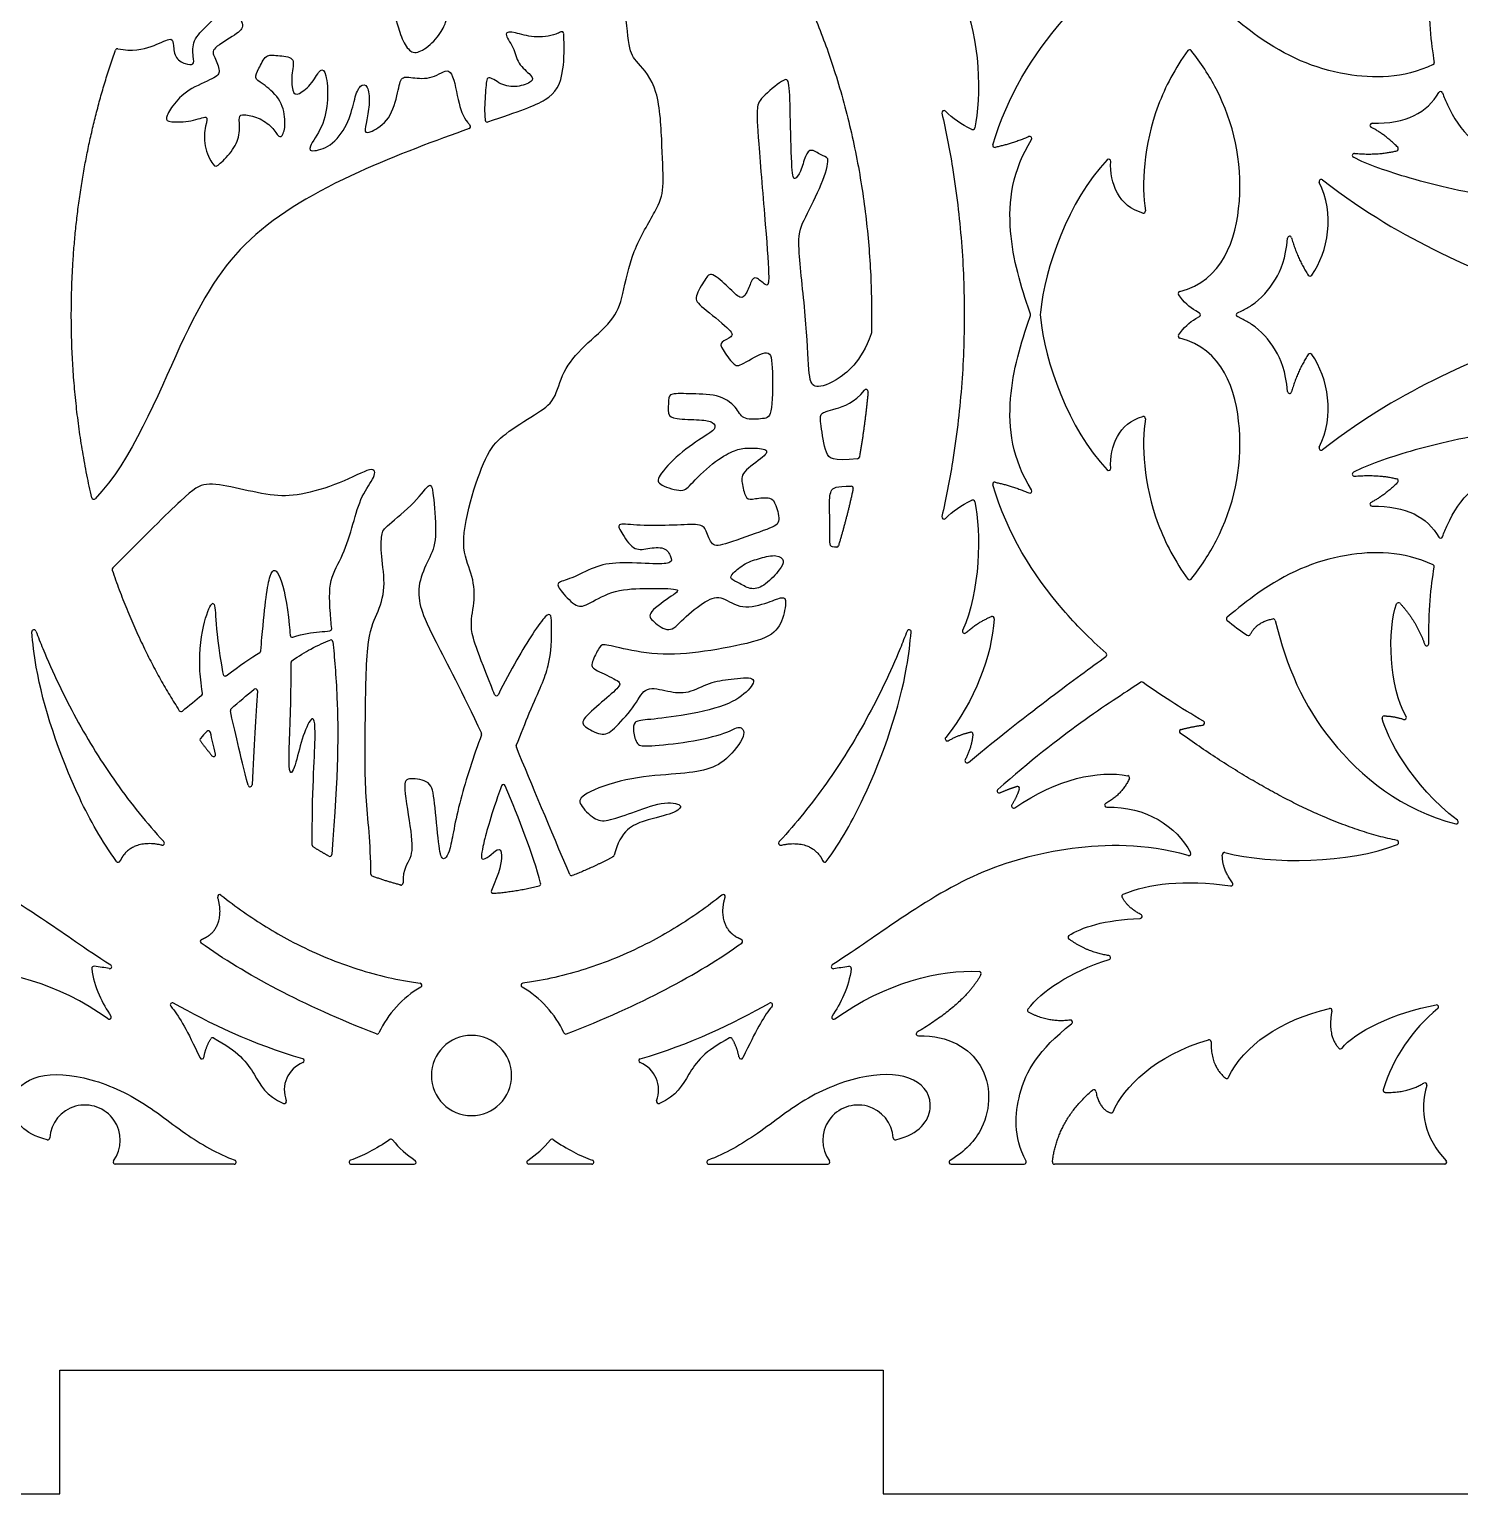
# Model space of a CAD drawing. Header units: millimetres. Extents: x -155 to 473, y -331 to 153.
# Drawn here: x 235.9 to 305.4, y 44.8 to 116 of the extents above; entities that cross this region are included whole.
import ezdxf

# ---------------------------------------------------------------- set-up
doc = ezdxf.new("R2010")
doc.units = ezdxf.units.MM
doc.header["$MEASUREMENT"] = 0
doc.layers.add('Layer 03', color=5, linetype='Continuous')

msp = doc.modelspace()

# ---------------------------------------------------------------- linework, layer by layer
at = {"layer": 'Layer 03'}
for p, q in [((284.581, 102.123), (284.545, 102.223)), ((284.545, 101.956), (284.581, 102.056)), ((285.063, 102.199), (285.053, 102.099)), ((285.053, 102.08), (285.063, 101.98)), ((292.78, 102.176), (292.603, 102.276)), ((292.603, 101.902), (292.78, 102.002)), ((294.63, 102.179), (294.838, 102.279)), ((294.838, 101.899), (294.63, 101.999)), ((245.896, 60.839), (240.121, 60.839)), ((251.587, 60.839), (254.637, 60.839)), ((263.264, 60.839), (260.215, 60.839)), ((268.956, 60.839), (274.731, 60.839)), ((280.728, 60.839), (284.271, 60.839)), ((304.699, 60.839), (285.742, 60.839)), ((237.426, 44.839), (237.426, 50.839)), ((237.426, 50.839), (277.426, 50.839)), ((277.426, 50.839), (277.426, 44.839)), ((197.426, 44.839), (237.426, 44.839)), ((277.426, 44.839), (317.426, 44.839))]:
    msp.add_line(p, q, dxfattribs=at)
for centre, radius, start, end in [((261.807, 115.737), 0.1, 3.07277, 119.03075), ((240.232, 114.912), 0.1, 77.96845, 160.4645), ((292.305, 114.86), 0.1, 38.42383, 143.6679), ((304.092, 114.327), 0.1, 295.0736, 10.56592), ((304.495, 112.834), 0.1, 20.18674, 149.98067), ((280.372, 111.908), 0.1, 44.68443, 192.81312), ((257.275, 111.227), 0.1, 289.62854, 41.39615), ((258.194, 111.551), 0.1, 186.99974, 289.26695), ((281.771, 111.185), 0.1, 246.05316, 347.92968), ((301.165, 111.29), 0.1, 88.80568, 242.70227), ((282.845, 110.32), 0.1, 163.34188, 281.69697), ((284.543, 110.65), 0.1, 327.92926, 112.93444), ((288.373, 109.545), 0.1, 358.07475, 136.64041), ((300.309, 109.827), 0.1, 85.2253, 242.64448), ((302.347, 110.152), 0.1, 284.30524, 44.87177), ((298.694, 108.565), 0.1, 52.77925, 206.63494), ((290.061, 107.129), 0.1, 255.52542, 9.56495), ((297.161, 105.808), 0.1, 15.08511, 175.3339), ((298.156, 104.072), 0.1, 213.44791, 324.42679), ((291.855, 103.129), 0.1, 103.92239, 213.61636), ((284.486, 102.089), 0.1, 340.56705, 19.43295), ((285.153, 102.089), 0.1, 174.6468, 185.3532), ((292.73, 102.089), 0.1, 299.57181, 60.42819), ((294.673, 102.089), 0.1, 115.6873, 244.3127), ((276.751, 101.194), 0.1, 339.67198, 358.73685), ((291.855, 101.05), 0.1, 146.38364, 256.07761), ((298.156, 100.106), 0.1, 35.57321, 146.55209), ((276.59, 98.362), 0.1, 354.71253, 141.5208), ((297.161, 98.371), 0.1, 184.6661, 344.91489), ((290.061, 97.05), 0.1, 350.43505, 104.47458), ((298.694, 95.614), 0.1, 153.36506, 307.22075), ((276.168, 95.2), 0.1, 275.47456, 350.07871), ((288.373, 94.633), 0.1, 223.35959, 1.92525), ((282.845, 93.859), 0.1, 78.30303, 196.65812), ((300.309, 94.351), 0.1, 117.35552, 274.7747), ((302.347, 94.026), 0.1, 315.12823, 75.69476), ((239.082, 93.23), 0.1, 192.9423, 316.06942), ((275.867, 93.666), 0.1, 347.73767, 88.83729), ((284.543, 93.529), 0.1, 247.06556, 32.07074), ((281.771, 92.993), 0.1, 12.07032, 113.94684), ((301.165, 92.889), 0.1, 117.29773, 271.19432), ((280.372, 92.27), 0.1, 167.18688, 315.31557), ((304.495, 91.345), 0.1, 210.01933, 339.81326), ((275.156, 90.906), 0.1, 275.61016, 343.29444), ((240.073, 89.726), 0.1, 135.07002, 198.72593), ((304.092, 89.851), 0.1, 349.43408, 64.9264), ((292.305, 89.319), 0.1, 216.3321, 321.57617), ((302.452, 88.011), 0.1, 42.77937, 159.34367), ((236.173, 86.695), 0.1, 21.12581, 184.89072), ((250.536, 86.841), 0.1, 275.20027, 5.4775), ((278.678, 86.695), 0.1, 355.10928, 158.87419), ((281.368, 86.72), 0.1, 155.13917, 311.65435), ((282.718, 87.339), 0.1, 356.07826, 111.50114), ((294.193, 87.327), 0.1, 129.50417, 230.49032), ((296.361, 87.222), 0.1, 14.44444, 100.54105), ((248.715, 86.531), 0.1, 183.61216, 287.90804), ((250.598, 86.202), 0.1, 5.42021, 112.13145), ((295.163, 86.608), 0.1, 236.36672, 333.23615), ((303.82, 86.111), 0.1, 198.90991, 0.06324), ((247.09, 85.774), 0.1, 301.0457, 355.01429), ((288.184, 85.582), 0.1, 306.39314, 48.83937), ((248.763, 85.209), 0.1, 124.34539, 180.82389), ((245.457, 84.645), 0.1, 190.25899, 307.16937), ((246.936, 83.828), 0.1, 355.87728, 128.92277), ((289.988, 84.158), 0.1, 54.31212, 123.17999), ((244.263, 83.703), 0.1, 309.18258, 9.197), ((258.643, 83.691), 0.1, 202.13832, 334.53213), ((243.319, 82.918), 0.1, 212.87928, 310.19227), ((245.812, 82.884), 0.1, 131.32742, 192.31729), ((301.754, 82.508), 0.1, 90.93878, 193.81683), ((302.735, 82.538), 0.1, 251.68739, 31.22352), ((244.652, 81.789), 0.1, 12.86249, 135.95747), ((281.68, 81.729), 0.1, 355.3566, 102.58273), ((291.913, 81.853), 0.1, 105.10998, 234.48761), ((292.934, 82.264), 0.1, 278.42678, 59.68105), ((244.339, 81.453), 0.1, 138.2799, 216.87047), ((257.82, 81.732), 0.1, 339.47687, 25.2037), ((259.698, 81.131), 0.1, 158.91304, 202.54659), ((280.536, 81.495), 0.1, 141.40459, 298.69506), ((244.899, 80.735), 0.1, 219.03442, 13.50978), ((281.495, 80.432), 0.1, 152.52558, 309.42768), ((289.288, 79.611), 0.1, 335.06146, 79.36875), ((246.671, 79.269), 0.1, 194.10299, 357.34057), ((258.971, 79.175), 0.1, 23.17704, 160.43466), ((283.056, 78.969), 0.1, 131.22778, 294.10687), ((283.939, 79.091), 0.1, 342.03187, 107.20956), ((283.755, 78.233), 0.1, 147.9607, 304.13541), ((288.28, 78.276), 0.1, 118.16218, 271.76045), ((305.253, 77.465), 0.1, 256.03754, 52.94801), ((242.415, 76.427), 0.1, 256.23478, 42.74537), ((249.793, 76.331), 0.1, 180.42078, 238.06596), ((272.436, 76.427), 0.1, 137.25463, 283.76522), ((302.36, 76.464), 0.1, 291.79357, 78.29991), ((240.272, 75.606), 0.1, 216.23729, 337.21913), ((250.543, 75.891), 0.1, 241.07228, 355.39336), ((264.261, 75.864), 0.1, 298.73499, 346.27022), ((274.58, 75.606), 0.1, 202.78087, 323.76271), ((292.264, 75.928), 0.1, 254.30426, 28.23405), ((293.996, 75.875), 0.1, 75.8393, 178.42759), ((252.637, 74.927), 0.1, 179.8942, 249.64933), ((262.288, 74.954), 0.1, 202.91623, 290.65485), ((254.001, 74.496), 0.1, 255.36659, 1.00538), ((258.485, 74.095), 0.1, 155.54868, 274.54925), ((260.69, 74.455), 0.1, 283.95547, 15.02873), ((294.312, 74.451), 0.1, 261.53168, 37.29526), ((245.197, 73.835), 0.1, 51.48513, 197.13988), ((269.655, 73.835), 0.1, 342.86012, 128.51487), ((289.115, 73.858), 0.1, 112.60649, 208.19414), ((289.899, 72.875), 0.1, 271.93848, 62.66231), ((286.501, 71.857), 0.1, 124.004, 234.54016), ((244.354, 71.662), 0.1, 110.44033, 234.36322), ((270.498, 71.662), 0.1, 305.63678, 69.55967), ((239.085, 70.355), 0.1, 83.19385, 186.60573), ((239.851, 70.435), 0.1, 258.40281, 57.16408), ((275.001, 70.435), 0.1, 122.83592, 281.59719), ((275.767, 70.355), 0.1, 353.39427, 96.80615), ((288.367, 70.876), 0.1, 287.52202, 82.18507), ((282.08, 70.098), 0.1, 332.31653, 86.44302), ((257.426, 65.146), 4.947, 119.76329, 155.24497), ((254.92, 69.527), 0.1, 299.76329, 82.04464), ((259.931, 69.527), 0.1, 97.95536, 240.23671), ((257.426, 65.146), 4.947, 24.75503, 60.23671), ((242.898, 68.58), 0.1, 60.57355, 218.88065), ((271.953, 68.58), 0.1, 321.11935, 119.42645), ((284.529, 68.312), 0.1, 141.0528, 241.41109), ((299.121, 68.312), 0.1, 348.79589, 103.4626), ((304.301, 68.476), 0.1, 309.34072, 99.47087), ((239.83, 67.98), 0.1, 234.28187, 34.45025), ((275.022, 67.98), 0.1, 145.54975, 305.71813), ((286.514, 67.742), 0.1, 308.50457, 98.37896), ((244.846, 66.881), 0.1, 62.82208, 150.03873), ((252.842, 67.26), 0.1, 248.64882, 335.24497), ((257.426, 65.146), 1.947, 90, 270), ((257.426, 65.146), 1.947, 270, 90), ((262.009, 67.26), 0.1, 204.75503, 291.35118), ((270.006, 66.881), 0.1, 29.96127, 117.17792), ((279.128, 67.168), 0.1, 120.81747, 271.44333), ((293.246, 66.783), 0.1, 359.5412, 105.85057), ((299.628, 66.541), 0.1, 222.3728, 323.69014), ((244.333, 66.051), 0.1, 205.27209, 350.30952), ((249.76, 64.445), 1.426, 111.49052, 201.44825), ((249.201, 65.865), 0.1, 291.49052, 74.15689), ((265.651, 65.865), 0.1, 105.84311, 248.50948), ((265.092, 64.445), 1.426, 338.55175, 68.50948), ((270.519, 66.051), 0.1, 189.69048, 334.72791), ((294.11, 65.105), 0.1, 231.79896, 334.83809), ((303.736, 64.699), 0.1, 341.82949, 122.27058), ((287.654, 64.361), 0.1, 10.40633, 130.71548), ((301.81, 64.431), 0.1, 163.68166, 268.07172), ((238.651, 62.002), 1.713, 324.14314, 176.11307), ((248.339, 63.887), 0.1, 247.09433, 21.44825), ((266.513, 63.887), 0.1, 158.55175, 292.90567), ((276.201, 62.002), 1.713, 3.88693, 215.85686), ((288.497, 63.429), 0.1, 250.80214, 336.70186), ((236.842, 62.124), 0.1, 256.98982, 356.11307), ((253.515, 61.956), 0.1, 39.20772, 124.92157), ((257.426, 65.146), 4.947, 219.20772, 236.45798), ((257.426, 65.146), 4.947, 303.54202, 320.79228), ((261.337, 61.956), 0.1, 55.07843, 140.79228), ((278.01, 62.124), 0.1, 183.88693, 283.01018), ((240.121, 60.939), 0.1, 144.14314, 270), ((245.896, 60.939), 0.1, 270, 69.25169), ((251.587, 60.939), 0.1, 109.85433, 270), ((254.637, 60.939), 0.1, 270, 56.45798), ((260.215, 60.939), 0.1, 123.54202, 270), ((263.264, 60.939), 0.1, 270, 70.14567), ((268.956, 60.939), 0.1, 110.74831, 270), ((274.731, 60.939), 0.1, 270, 35.85686), ((280.728, 60.939), 0.1, 121.07068, 270), ((284.271, 60.939), 0.1, 270, 26.97551), ((285.742, 60.939), 0.1, 173.29212, 270), ((304.699, 60.939), 0.1, 270, 43.6371)]:
    msp.add_arc(centre, radius, start, end, dxfattribs=at)
for points, knots in [([(258.551, 83.653), (258.496, 83.787), (257.589, 86.025), (257.288, 87.011), (257.643, 88.24), (257.476, 89.554), (256.848, 90.766), (257.426, 93.391), (258.216, 95.498), (258.956, 96.275), (260.601, 97.303), (261.516, 97.888), (261.809, 99.353), (262.835, 100.562), (264.373, 101.807), (264.776, 102.942), (265.179, 105.178), (266.497, 107.302), (266.79, 108.108), (266.68, 110.122), (266.562, 113.193), (265.398, 114.422), (265.042, 114.907), (264.913, 117.267), (264.088, 119.633), (263.693, 120.687), (264.009, 121.161), (264.879, 121.872), (265.089, 122.85), (265.457, 122.721), (267.998, 122.59), (270.716, 122.552)], [2139.790199, 2139.790199, 2139.790199, 2139.790199, 2139.915337, 2141.977228, 2144.039119, 2146.10101, 2148.162901, 2150.224792, 2152.286683, 2154.348574, 2156.410466, 2158.472357, 2160.534248, 2162.596139, 2164.65803, 2166.719921, 2168.781812, 2170.843703, 2172.905594, 2174.967485, 2177.029376, 2179.091267, 2181.153159, 2183.21505, 2185.276941, 2187.338832, 2189.400723, 2191.462614, 2193.524505, 2195.586396, 2197.635784, 2197.635784, 2197.635784, 2197.635784]), ([(282.749, 110.349), (283.47, 112.76), (285.13, 115.418), (287.445, 117.818), (288.249, 118.521)], [978.990779, 978.990779, 978.990779, 978.990779, 987.004972, 990.235763, 990.235763, 990.235763, 990.235763]), ([(240.253, 115.01), (240.946, 114.862), (242.006, 115.111), (242.849, 115.579), (242.959, 115.342), (242.975, 114.567), (243.529, 114.243), (243.988, 114.211), (243.908, 114.559), (243.845, 115.429), (244.589, 116.125), (245.632, 117.184), (245.949, 116.931), (246.439, 116.093), (246.075, 115.745), (244.747, 114.99), (244.936, 114.658), (245.269, 113.867), (245.016, 113.598), (243.597, 113.033), (242.862, 112.213), (242.521, 111.581), (242.709, 111.444), (243.853, 111.444), (244.69, 111.837), (244.502, 111.325), (244.383, 110.317), (244.912, 109.206), (245.134, 109.343), (245.886, 110.095), (246.228, 110.932), (246.091, 111.769), (246.313, 111.837), (247.082, 111.7), (247.782, 111.205), (248.073, 110.658), (248.295, 110.795), (248.431, 111.53), (248.158, 112.64), (247.219, 113.372), (246.843, 113.577), (247.082, 114.004), (247.441, 114.773), (247.936, 114.67), (248.91, 114.619), (248.671, 113.884), (248.703, 112.84), (248.994, 112.72), (249.728, 113.335), (250.104, 114.121), (250.377, 113.886), (250.497, 112.536), (250.224, 111.186), (249.421, 110.127), (249.694, 109.991), (250.719, 110.281), (251.522, 111.494), (251.744, 112.639), (252.017, 113.305), (252.41, 113.271), (252.496, 112.399), (252.342, 111.511), (252.188, 110.913), (252.478, 110.913), (253.493, 111.513), (253.882, 112.982), (253.988, 113.726), (254.59, 113.566), (255.688, 113.549), (256.467, 114.31), (256.772, 112.395), (257.021, 111.687), (257.313, 111.335), (257.35, 111.293)], [618.03803, 618.03803, 618.03803, 618.03803, 618.909162, 619.815667, 620.722173, 621.628679, 622.535184, 623.44169, 624.348196, 625.254701, 626.161207, 627.067712, 627.974218, 628.880724, 629.787229, 630.693735, 631.600241, 632.506746, 633.413252, 634.319758, 635.226263, 636.132769, 637.039275, 637.94578, 638.852286, 639.758791, 640.665297, 641.571803, 642.478308, 643.384814, 644.29132, 645.197825, 646.104331, 647.010837, 647.917342, 648.823848, 649.730354, 650.636859, 651.543365, 652.44987, 653.356376, 654.262882, 655.169387, 656.075893, 656.982399, 657.888904, 658.79541, 659.701916, 660.608421, 661.514927, 662.421432, 663.327938, 664.234444, 665.140949, 666.047455, 666.953961, 667.860466, 668.766972, 669.673478, 670.579983, 671.486489, 672.392995, 673.2995, 674.206006, 675.112511, 676.019017, 676.925523, 677.832028, 678.738534, 679.64504, 680.551545, 681.458051, 681.584685, 681.584685, 681.584685, 681.584685]), ([(304.135, 114.237), (302.667, 113.55), (299.457, 113.555), (296.492, 114.861), (294.645, 116.35), (294.129, 116.775)], [427.406255, 427.406255, 427.406255, 427.406255, 432.99831, 439.863401, 442.338795, 442.338795, 442.338795, 442.338795]), ([(261.759, 115.824), (261.689, 115.786), (261.326, 115.615), (260.432, 115.514), (259.498, 115.831), (258.914, 115.848), (259.515, 115.064), (259.631, 114.28), (260.392, 113.689), (260.465, 113.427), (259.633, 113.105), (258.83, 113.237), (258.158, 113.824), (258.129, 113.095), (258.04, 112.094), (258.083, 111.635), (258.094, 111.539)], [59.557644, 59.557644, 59.557644, 59.557644, 59.797671, 60.704176, 61.610682, 62.517187, 63.423693, 64.330199, 65.236704, 66.14321, 67.049716, 67.956221, 68.862727, 69.769233, 70.675738, 70.936104, 70.936104, 70.936104, 70.936104]), ([(258.227, 111.457), (259.744, 111.987), (261.286, 112.486), (261.905, 113.462), (261.941, 115.106), (261.907, 115.742)], [71.114594, 71.114594, 71.114594, 71.114594, 74.079553, 77.128851, 78.905352, 78.905352, 78.905352, 78.905352]), ([(292.224, 114.919), (291.598, 114.068), (290.113, 111.246), (289.955, 108.356), (290.159, 107.145)], [662.048059, 662.048059, 662.048059, 662.048059, 664.955207, 671.137401, 671.137401, 671.137401, 671.137401]), ([(291.831, 103.226), (293.892, 103.737), (295.278, 107.739), (294.286, 112.14), (292.855, 114.327), (292.383, 114.922)], [644.504917, 644.504917, 644.504917, 644.504917, 651.668375, 658.987054, 661.864374, 661.864374, 661.864374, 661.864374]), ([(314.833, 114.394), (316.191, 114.367), (317.8, 113.407), (318.422, 111.397), (317.395, 108.779), (313.238, 107.184), (307.217, 107.678), (303.162, 108.611), (300.947, 109.385), (300.263, 109.739)], [1378.930569, 1378.930569, 1378.930569, 1378.930569, 1382.645896, 1386.5354, 1390.424903, 1394.314406, 1398.203909, 1402.093412, 1405.270869, 1405.270869, 1405.270869, 1405.270869]), ([(276.845, 101.159), (276.337, 99.788), (274.959, 98.692), (273.987, 98.504), (273.799, 99.07), (273.704, 101.864), (273.213, 105.755), (273.46, 106.532), (274.414, 108.264), (274.873, 109.783), (274.52, 109.732), (273.912, 110.216), (273.638, 109.86), (273.425, 108.993), (273.106, 108.604), (272.984, 108.862), (272.914, 111.645), (272.872, 113.528), (272.668, 113.603), (271.406, 112.582), (271.276, 112.118), (271.313, 111.004), (271.738, 106.088), (271.921, 103.507), (271.749, 103.473), (271.201, 103.995), (271.03, 103.772), (270.756, 103.053), (270.516, 102.813), (269.95, 103.395), (269.042, 104.218), (268.82, 103.875), (268.203, 102.898), (268.494, 102.556), (270.091, 101.312), (270.15, 101.019), (269.465, 100.764), (269.563, 100.49), (270.189, 99.589), (270.464, 99.589), (271.874, 100.499), (272.069, 99.872), (272.056, 97.143), (271.693, 97.043), (270.567, 96.962), (270.406, 97.485), (269.581, 98.227), (268.092, 98.247), (267.026, 98.288), (267.006, 98.026), (266.946, 97.201), (267.227, 97.02), (268.636, 97), (269.179, 96.899), (269.34, 96.558), (268.857, 96.276), (267.478, 95.345), (266.387, 94.163), (266.501, 93.822), (267.773, 93.436), (268.001, 93.822), (269.364, 95.095), (270.25, 95.549), (270.796, 95.64), (271.864, 95.595), (271.75, 95.254), (270.477, 94.413), (270.568, 93.89), (270.75, 93.072), (271.136, 93.163), (272.023, 93.254), (272.182, 92.936), (272.5, 91.932), (271.864, 91.705), (269.638, 90.9), (269.088, 90.809), (268.813, 91.679), (268.584, 91.954), (267.324, 91.862), (265.492, 91.839), (264.461, 92), (264.645, 91.61), (265.286, 90.603), (265.95, 90.74), (266.866, 90.854), (267.118, 90.305), (267.21, 90.036), (266.431, 89.967), (264.484, 90.104), (263.385, 89.875), (262.24, 89.234), (261.484, 89.113), (261.759, 88.678), (262.56, 87.808), (263.064, 88.014), (264.37, 88.77), (266.019, 88.815), (267.668, 88.792), (267.301, 88.54), (265.904, 87.588), (266.202, 87.222), (267.05, 86.581), (267.622, 87.268), (268.859, 88.298), (269.615, 88.459), (270.508, 87.726), (271.951, 88.138), (272.569, 88.435), (272.752, 88.239), (272.501, 87.002), (271.813, 86.315), (269.317, 85.811), (266.986, 85.496), (264.811, 85.835), (263.772, 86.149), (263.627, 85.931), (263.168, 85.061), (263.385, 84.868), (264.618, 84.312), (264.714, 84.095), (263.772, 83.297), (262.685, 82.355), (262.926, 82.065), (263.845, 81.582), (264.376, 81.969), (265.463, 83.201), (265.85, 84.1), (266.986, 83.786), (267.952, 83.665), (268.991, 84.269), (269.982, 84.39), (271.335, 84.559), (270.972, 83.883), (269.933, 83.085), (267.493, 82.578), (265.778, 82.409), (265.294, 82.36), (265.27, 81.901), (265.439, 81.152), (265.923, 81.128), (267.976, 81.321), (269.933, 81.774), (270.421, 82.193), (270.869, 81.769), (269.799, 80.392), (268.787, 79.93), (267.256, 79.775), (264.896, 79.619), (262.717, 78.789), (262.588, 78.348), (263.418, 77.544), (263.962, 77.466), (265.155, 77.881), (266.722, 78.48), (267.818, 78.313), (267.297, 77.852), (265.897, 77.591), (264.661, 77.077), (264.358, 75.841)], [2198.607789, 2198.607789, 2198.607789, 2198.607789, 2199.719238, 2200.834945, 2201.950653, 2203.06636, 2204.182067, 2205.297775, 2206.413482, 2207.529189, 2208.644897, 2209.760604, 2210.876311, 2211.992019, 2213.107726, 2214.223433, 2215.339141, 2216.454848, 2217.570556, 2218.686263, 2219.80197, 2220.917678, 2222.033385, 2223.149092, 2224.2648, 2225.380507, 2226.496214, 2227.611922, 2228.727629, 2229.843336, 2230.959044, 2232.074751, 2233.190458, 2234.306166, 2235.421873, 2236.53758, 2237.653288, 2238.768995, 2239.884702, 2241.00041, 2242.116117, 2243.231824, 2244.347532, 2245.463239, 2246.578946, 2247.694654, 2248.810361, 2249.926068, 2251.041776, 2252.157483, 2253.27319, 2254.388898, 2255.504605, 2256.620313, 2257.73602, 2258.851727, 2259.967435, 2261.083142, 2262.198849, 2263.314557, 2264.430264, 2265.545971, 2266.661679, 2267.777386, 2268.893093, 2270.008801, 2271.124508, 2272.240215, 2273.355923, 2274.47163, 2275.587337, 2276.703045, 2277.818752, 2278.934459, 2280.050167, 2281.165874, 2282.281581, 2283.397289, 2284.512996, 2285.628703, 2286.744411, 2287.860118, 2288.975825, 2290.091533, 2291.20724, 2292.322947, 2293.438655, 2294.554362, 2295.67007, 2296.785777, 2297.901484, 2299.017192, 2300.132899, 2301.248606, 2302.364314, 2303.480021, 2304.595728, 2305.711436, 2306.827143, 2307.94285, 2309.058558, 2310.174265, 2311.289972, 2312.40568, 2313.521387, 2314.637094, 2315.752802, 2316.868509, 2317.984216, 2319.099924, 2320.215631, 2321.331338, 2322.447046, 2323.562753, 2324.67846, 2325.794168, 2326.909875, 2328.025582, 2329.14129, 2330.256997, 2331.372704, 2332.488412, 2333.604119, 2334.719826, 2335.835534, 2336.951241, 2338.066949, 2339.182656, 2340.298363, 2341.414071, 2342.529778, 2343.645485, 2344.761193, 2345.8769, 2346.992607, 2348.108315, 2349.224022, 2350.339729, 2351.455437, 2352.571144, 2353.686851, 2354.802559, 2355.918266, 2357.033973, 2358.149681, 2359.265388, 2360.381095, 2361.496803, 2362.61251, 2363.728217, 2364.843925, 2365.959632, 2367.075339, 2368.191047, 2369.306754, 2370.422461, 2371.538169, 2372.641332, 2372.641332, 2372.641332, 2372.641332]), ([(304.589, 112.868), (304.663, 112.667), (305.296, 111.144), (306.235, 110.041), (308.393, 109.45)], [1414.147653, 1414.147653, 1414.147653, 1414.147653, 1414.951526, 1420.566089, 1420.566089, 1420.566089, 1420.566089]), ([(280.274, 111.886), (280.474, 111.009), (280.877, 108.93), (281.268, 105.658), (281.361, 103.265), (281.361, 102.089)], [1016.628598, 1016.628598, 1016.628598, 1016.628598, 1019.325897, 1022.979429, 1026.506084, 1026.506084, 1026.506084, 1026.506084]), ([(257.308, 111.133), (255.76, 110.58), (251.376, 108.944), (246.267, 105.996), (243.461, 101.466), (240.92, 94.994), (239.154, 93.16)], [681.779756, 681.779756, 681.779756, 681.779756, 684.364096, 687.413393, 690.462691, 693.440348, 693.440348, 693.440348, 693.440348]), ([(284.545, 102.223), (284.112, 103.451), (283.305, 106.21), (283.695, 109.107), (284.628, 110.596)], [967.897073, 967.897073, 967.897073, 967.897073, 972.206948, 976.790951, 976.790951, 976.790951, 976.790951]), ([(298.755, 108.644), (300.946, 106.98), (304.391, 104.988), (309.298, 102.983), (311.825, 102.394), (312.374, 102.287)], [351.131249, 351.131249, 351.131249, 351.131249, 355.625266, 360.393235, 361.758493, 361.758493, 361.758493, 361.758493]), ([(294.838, 102.279), (295.006, 102.36), (295.683, 102.759), (296.441, 103.588), (296.978, 104.795), (297.061, 105.816)], [338.41034, 338.41034, 338.41034, 338.41034, 339.111322, 341.405094, 343.256981, 343.256981, 343.256981, 343.256981]), ([(281.361, 102.089), (281.361, 100.914), (281.268, 98.52), (280.877, 95.248), (280.474, 93.169), (280.274, 92.292)], [1026.506084, 1026.506084, 1026.506084, 1026.506084, 1030.03274, 1033.686272, 1036.383571, 1036.383571, 1036.383571, 1036.383571]), ([(284.628, 93.582), (283.695, 95.071), (283.305, 97.969), (284.112, 100.728), (284.545, 101.956)], [958.701406, 958.701406, 958.701406, 958.701406, 963.285408, 967.595284, 967.595284, 967.595284, 967.595284]), ([(297.061, 98.363), (296.978, 99.383), (296.441, 100.59), (295.683, 101.419), (295.006, 101.818), (294.838, 101.899)], [381.386159, 381.386159, 381.386159, 381.386159, 383.238046, 385.531818, 386.2328, 386.2328, 386.2328, 386.2328]), ([(312.374, 101.891), (311.825, 101.784), (309.298, 101.195), (304.391, 99.191), (300.946, 97.199), (298.755, 95.534)], [362.884647, 362.884647, 362.884647, 362.884647, 364.249905, 369.017874, 373.511891, 373.511891, 373.511891, 373.511891]), ([(292.383, 89.256), (292.855, 89.852), (294.286, 92.038), (295.278, 96.439), (293.892, 100.442), (291.831, 100.953)], [624.002638, 624.002638, 624.002638, 624.002638, 626.879957, 634.198636, 641.362095, 641.362095, 641.362095, 641.362095]), ([(276.178, 95.1), (274.948, 94.983), (274.616, 95.197), (274.384, 96.895), (274.333, 97.336), (274.878, 97.435), (276.034, 97.824), (276.511, 98.424)], [43.00185, 43.00185, 43.00185, 43.00185, 44.337308, 45.699737, 47.062166, 48.424596, 49.608723, 49.608723, 49.608723, 49.608723]), ([(290.159, 97.033), (289.955, 95.822), (290.113, 92.933), (291.598, 90.111), (292.224, 89.259)], [614.729611, 614.729611, 614.729611, 614.729611, 620.911805, 623.818952, 623.818952, 623.818952, 623.818952]), ([(314.833, 89.785), (316.191, 89.812), (317.8, 90.772), (318.422, 92.781), (317.395, 95.4), (313.238, 96.995), (307.217, 96.501), (303.162, 95.567), (300.947, 94.794), (300.263, 94.44)], [1378.930569, 1378.930569, 1378.930569, 1378.930569, 1382.645896, 1386.5354, 1390.424903, 1394.314406, 1398.203909, 1402.093412, 1405.270869, 1405.270869, 1405.270869, 1405.270869]), ([(250.636, 86.85), (250.622, 86.992), (250.521, 88.07), (250.486, 89.288), (251.208, 90.365), (251.687, 91.96), (252.066, 93.339), (252.796, 94.259), (252.742, 94.8), (251.065, 93.88), (249.038, 93.293), (247.74, 93.265), (245.874, 93.725), (244.441, 93.969), (243.713, 93.51), (241.568, 91.366), (240.002, 89.796)], [506.542435, 506.542435, 506.542435, 506.542435, 506.873438, 509.181977, 511.490515, 513.799054, 516.107593, 518.416132, 520.724671, 523.03321, 525.341749, 527.650288, 529.958827, 532.267366, 534.575905, 536.863179, 536.863179, 536.863179, 536.863179]), ([(304.589, 91.31), (304.663, 91.512), (305.296, 93.035), (306.235, 94.137), (308.393, 94.729)], [1414.147653, 1414.147653, 1414.147653, 1414.147653, 1414.951526, 1420.566089, 1420.566089, 1420.566089, 1420.566089]), ([(252.537, 74.927), (252.54, 76.445), (252.226, 78.747), (252.271, 82.007), (252.307, 86.462), (252.839, 87.508), (253.299, 88.803), (253.008, 90.448), (253.057, 91.516), (253.202, 91.758), (254.77, 92.994), (255.47, 94.109), (255.574, 93.368), (255.781, 91.113), (255.367, 90.257), (254.796, 89.039), (254.9, 87.924), (255.334, 86.872), (256.991, 83.728), (257.911, 81.774)], [407.199433, 407.199433, 407.199433, 407.199433, 409.484414, 411.804138, 414.123862, 416.443587, 418.763311, 421.083035, 423.402759, 425.722484, 428.042208, 430.361932, 432.681656, 435.001381, 437.321105, 439.640829, 441.960553, 444.280277, 446.434175, 446.434175, 446.434175, 446.434175]), ([(275.165, 90.806), (274.818, 90.772), (274.842, 91.075), (274.816, 92.856), (274.816, 93.596), (275.137, 93.78), (275.869, 93.766)], [28.982754, 28.982754, 28.982754, 28.982754, 30.04237, 31.166145, 32.289919, 33.357248, 33.357248, 33.357248, 33.357248]), ([(288.249, 85.658), (287.445, 86.36), (285.13, 88.76), (283.47, 91.419), (282.749, 93.83)], [945.256594, 945.256594, 945.256594, 945.256594, 948.487385, 956.501579, 956.501579, 956.501579, 956.501579]), ([(304.135, 89.942), (302.667, 90.629), (299.457, 90.624), (296.492, 89.318), (294.645, 87.829), (294.129, 87.404)], [416.673534, 416.673534, 416.673534, 416.673534, 422.265589, 429.13068, 431.606073, 431.606073, 431.606073, 431.606073]), ([(247.19, 85.765), (247.21, 85.993), (247.384, 87.925), (247.617, 89.896), (248.122, 89.66), (248.509, 87.943), (248.604, 86.699), (248.615, 86.525)], [493.644189, 493.644189, 493.644189, 493.644189, 494.012644, 496.948302, 499.883961, 502.819619, 503.28034, 503.28034, 503.28034, 503.28034]), ([(244.362, 83.719), (244.286, 84.19), (244.146, 85.553), (244.445, 87.388), (244.907, 88.343), (244.994, 87.678), (245.076, 86.249), (245.329, 84.789), (245.359, 84.627)], [537.852849, 537.852849, 537.852849, 537.852849, 539.006959, 542.041433, 545.075908, 548.110382, 551.144857, 551.499629, 551.499629, 551.499629, 551.499629]), ([(259.604, 81.167), (259.826, 81.741), (260.588, 83.652), (261.294, 84.977), (261.331, 87.108), (261.294, 88.031), (259.791, 85.666), (259.022, 84.254), (258.734, 83.648)], [2130.550778, 2130.550778, 2130.550778, 2130.550778, 2131.275309, 2133.07147, 2134.86763, 2136.663791, 2138.459951, 2139.559128, 2139.559128, 2139.559128, 2139.559128]), ([(296.458, 87.247), (297.044, 84.97), (298.486, 81.433), (302.635, 78.013), (305.229, 77.368)], [434.622462, 434.622462, 434.622462, 434.622462, 441.955345, 448.957782, 448.957782, 448.957782, 448.957782]), ([(240.191, 75.547), (239.47, 76.531), (237.757, 79.586), (236.366, 83.886), (236.119, 86.156), (236.074, 86.686)], [193.051481, 193.051481, 193.051481, 193.051481, 196.62105, 203.803873, 206.182471, 206.182471, 206.182471, 206.182471]), ([(236.267, 86.731), (236.376, 86.447), (236.724, 85.579), (237.359, 84.152), (238.214, 82.478), (239.457, 80.343), (240.867, 78.345), (242.064, 76.955), (242.479, 76.505), (242.489, 76.495)], [179.402917, 179.402917, 179.402917, 179.402917, 180.316187, 182.20744, 184.08772, 185.952053, 189.616142, 191.409158, 191.45241, 191.45241, 191.45241, 191.45241]), ([(248.706, 85.292), (249.044, 85.522), (249.74, 85.953), (250.301, 86.189), (250.56, 86.294)], [222.898826, 222.898826, 222.898826, 222.898826, 224.102486, 225.706124, 225.706124, 225.706124, 225.706124]), ([(248.745, 86.436), (249.276, 86.608), (249.859, 86.67), (250.389, 86.727), (250.545, 86.741)], [503.462371, 503.462371, 503.462371, 503.462371, 505.4378, 506.384871, 506.384871, 506.384871, 506.384871]), ([(250.697, 86.211), (250.768, 85.469), (250.962, 83.226), (250.964, 79.874), (250.642, 75.883)], [225.89237, 225.89237, 225.89237, 225.89237, 227.406339, 229.685823, 229.685823, 229.685823, 229.685823]), ([(278.585, 86.731), (278.475, 86.447), (278.128, 85.579), (277.493, 84.152), (276.638, 82.478), (275.395, 80.343), (273.985, 78.345), (272.788, 76.955), (272.373, 76.505), (272.363, 76.495)], [206.468295, 206.468295, 206.468295, 206.468295, 207.381565, 209.272819, 211.153098, 213.017431, 216.68152, 218.474536, 218.517788, 218.517788, 218.517788, 218.517788]), ([(274.661, 75.547), (275.382, 76.531), (277.095, 79.586), (278.486, 83.886), (278.733, 86.156), (278.778, 86.686)], [220.116859, 220.116859, 220.116859, 220.116859, 223.686428, 230.869251, 233.24785, 233.24785, 233.24785, 233.24785]), ([(249.693, 76.33), (249.675, 78.844), (249.939, 82.291), (249.673, 82.691), (249.172, 81.523), (248.872, 80.121), (248.471, 79.386), (248.654, 82.721), (248.671, 84.627), (248.663, 85.208)], [203.828615, 203.828615, 203.828615, 203.828615, 206.743089, 209.678748, 212.614406, 215.550064, 218.485723, 221.421381, 222.800252, 222.800252, 222.800252, 222.800252]), ([(257.914, 81.697), (257.526, 80.66), (256.687, 78.072), (256.408, 75.872), (255.978, 75.509), (255.846, 76.203), (255.615, 78.616), (255.483, 79.475), (254.359, 79.607), (254.061, 79.442), (254.557, 76.765), (254.557, 75.63), (254.089, 75.203), (254.101, 74.498)], [446.513984, 446.513984, 446.513984, 446.513984, 447.97201, 449.76817, 451.564331, 453.360492, 455.156652, 456.952813, 458.748974, 460.545134, 462.341295, 464.137456, 465.832309, 465.832309, 465.832309, 465.832309]), ([(258.877, 79.209), (258.813, 79.027), (258.299, 77.559), (257.889, 75.969), (257.889, 75.572), (258.274, 75.751), (258.709, 76.212), (258.974, 76.049), (258.808, 75.048), (258.393, 74.136)], [88.5006, 88.5006, 88.5006, 88.5006, 88.745157, 90.541317, 92.337478, 94.133639, 95.929799, 97.72596, 99.428934, 99.428934, 99.428934, 99.428934]), ([(222.615, 75.832), (224.769, 76.437), (228.513, 76.324), (232.888, 75.144), (236.618, 72.79), (238.583, 71.373), (239.905, 70.519)], [1148.044996, 1148.044996, 1148.044996, 1148.044996, 1153.99452, 1160.143637, 1166.292754, 1171.098211, 1171.098211, 1171.098211, 1171.098211]), ([(292.237, 75.832), (290.083, 76.437), (286.338, 76.324), (281.964, 75.144), (278.234, 72.79), (276.269, 71.373), (274.947, 70.519)], [1148.044996, 1148.044996, 1148.044996, 1148.044996, 1153.99452, 1160.143638, 1166.292755, 1171.098211, 1171.098211, 1171.098211, 1171.098211]), ([(245.259, 73.913), (245.615, 73.631), (246.686, 72.828), (248.286, 71.839), (250.043, 70.991), (251.991, 70.237), (253.638, 69.822), (254.791, 69.646), (254.934, 69.627)], [158.833727, 158.833727, 158.833727, 158.833727, 160.196629, 162.849074, 164.463902, 166.045653, 169.11017, 169.54326, 169.54326, 169.54326, 169.54326]), ([(269.592, 73.913), (269.237, 73.631), (268.165, 72.828), (266.566, 71.839), (264.808, 70.991), (262.861, 70.237), (261.213, 69.822), (260.061, 69.646), (259.918, 69.627)], [180.471172, 180.471172, 180.471172, 180.471172, 181.834074, 184.486519, 186.101347, 187.683098, 190.747615, 191.180705, 191.180705, 191.180705, 191.180705]), ([(242.821, 68.518), (242.846, 68.487), (243.252, 67.972), (243.603, 67.363), (244.243, 66.008)], [126.376424, 126.376424, 126.376424, 126.376424, 126.534674, 128.968533, 128.968533, 128.968533, 128.968533]), ([(272.031, 68.518), (272.006, 68.487), (271.6, 67.972), (271.249, 67.363), (270.609, 66.008)], [142.52084, 142.52084, 142.52084, 142.52084, 142.67909, 145.112949, 145.112949, 145.112949, 145.112949]), ([(284.361, 60.985), (283.741, 62.202), (283.889, 64.566), (284.946, 66.367), (286.576, 67.664)], [1202.647835, 1202.647835, 1202.647835, 1202.647835, 1206.466518, 1211.011933, 1211.011933, 1211.011933, 1211.011933]), ([(244.892, 66.97), (246.092, 66.354), (246.94, 65.222), (247.428, 64.163), (248.3, 63.795)], [114.212321, 114.212321, 114.212321, 114.212321, 116.784577, 119.20555, 119.20555, 119.20555, 119.20555]), ([(269.96, 66.97), (268.76, 66.354), (267.912, 65.222), (267.423, 64.163), (266.552, 63.795)], [130.356737, 130.356737, 130.356737, 130.356737, 132.928992, 135.349966, 135.349966, 135.349966, 135.349966]), ([(279.131, 67.068), (280.639, 67.106), (282.69, 65.783), (282.659, 62.791), (281.391, 61.455), (280.677, 61.025)], [1187.376185, 1187.376185, 1187.376185, 1187.376185, 1191.387329, 1195.758906, 1198.640781, 1198.640781, 1198.640781, 1198.640781]), ([(236.819, 62.027), (235.648, 62.298), (234.775, 63.638), (235.711, 65.152), (238.139, 65.324), (241.195, 64.178), (243.393, 62.332), (245.099, 61.348), (245.931, 61.033)], [257.174636, 257.174636, 257.174636, 257.174636, 260.689746, 264.320778, 267.95181, 271.582842, 275.213874, 278.518102, 278.518102, 278.518102, 278.518102]), ([(278.032, 62.027), (279.204, 62.298), (280.077, 63.638), (279.141, 65.152), (276.713, 65.324), (273.656, 64.178), (271.459, 62.332), (269.752, 61.348), (268.92, 61.033)], [257.174636, 257.174636, 257.174636, 257.174636, 260.689746, 264.320778, 267.95181, 271.582842, 275.213874, 278.518102, 278.518102, 278.518102, 278.518102])]:
    msp.add_open_spline(points, degree=3, knots=knots, dxfattribs=at)
for points, weights in [([(270.795, 122.511), (276.861, 114.188), (276.861, 102.089)], [0.853706763891, 0.848814086912, 1]), ([(237.99, 102.089), (237.99, 108.893), (240.138, 114.945)], [1, 0.908956456522, 0.874513245702]), ([(238.984, 93.207), (237.99, 97.532), (237.99, 102.089)], [0.90124339729, 0.937123949724, 0.999999970018]), ([(276.861, 102.089), (276.861, 101.64), (276.851, 101.192)], [1, 0.993433978001, 0.987162347556]), ([(276.689, 98.353), (276.541, 96.75), (276.267, 95.183)], [0.951170536839, 0.933036098708, 0.918270513889]), ([(275.965, 93.644), (275.659, 92.234), (275.251, 90.877)], [0.904792416553, 0.893288037262, 0.884366664584]), ([(239.978, 89.694), (241.255, 85.927), (243.235, 82.864)], [0.87710016177, 0.855903152384, 0.853787876266]), ([(244.259, 81.393), (244.536, 81.025), (244.822, 80.672)], [0.853914098102, 0.854253564947, 0.854912508752]), ([(250.494, 75.803), (250.114, 76.013), (249.74, 76.246)], [0.892467167079, 0.888495541482, 0.884929268727]), ([(264.309, 75.777), (263.333, 75.242), (262.323, 74.861)], [0.89297301859, 0.903398470237, 0.916581178802]), ([(253.976, 74.4), (253.284, 74.58), (252.602, 74.833)], [0.937256606792, 0.926749599508, 0.917561504532]), ([(258.492, 73.995), (259.61, 74.084), (260.714, 74.358)], [0.978371025322, 0.957282021342, 0.939756184457])]:
    msp.add_rational_spline(points, weights, degree=2, dxfattribs=at)
for points, degree in [([(303.92, 118.068), (303.918, 116.467), (304.015, 115.285), (304.191, 114.346)], 3), ([(281.278, 117.416), (282.146, 115.542), (282.181, 112.623), (281.869, 111.164)], 3), ([(254.122, 116.696), (254.263, 116.639), (254.528, 116.472), (255.321, 116.404), (256.183, 116.563), (256.228, 116.359), (255.911, 115.679), (255.106, 114.891), (254.505, 114.743), (254.097, 115.333), (253.78, 116.285), (253.678, 116.818), (253.98, 116.754), (254.122, 116.696)], 3), ([(301.167, 111.39), (302.839, 111.355), (303.849, 111.915), (304.409, 112.884)], 3), ([(281.731, 111.094), (281.216, 111.322), (280.792, 111.626), (280.443, 111.979)], 3), ([(302.418, 110.223), (301.787, 110.856), (301.119, 111.201)], 2), ([(284.504, 110.742), (283.671, 110.389), (282.865, 110.222)], 2), ([(288.3, 109.614), (286.412, 107.615), (285.264, 104.344), (285.063, 102.199)], 3), ([(290.036, 107.032), (288.855, 107.337), (288.438, 108.482), (288.473, 109.542)], 3), ([(300.318, 109.927), (301.486, 109.829), (302.372, 110.055)], 2), ([(298.237, 104.014), (299.048, 105.148), (299.362, 107.01), (298.605, 108.52)], 3), ([(297.257, 105.834), (297.523, 104.849), (298.072, 104.017)], 2), ([(292.603, 102.276), (292.302, 102.447), (292.016, 102.705), (291.771, 103.074)], 3), ([(285.063, 101.98), (285.264, 99.834), (286.412, 96.564), (288.3, 94.564)], 3), ([(291.771, 101.105), (292.016, 101.473), (292.302, 101.731), (292.603, 101.902)], 3), ([(298.072, 100.162), (297.523, 99.33), (297.257, 98.345)], 2), ([(298.605, 95.659), (299.362, 97.169), (299.048, 99.03), (298.237, 100.165)], 3), ([(288.473, 94.636), (288.438, 95.696), (288.855, 96.842), (290.036, 97.147)], 3), ([(282.865, 93.956), (283.671, 93.79), (284.504, 93.437)], 2), ([(300.318, 94.252), (301.486, 94.349), (302.372, 94.123)], 2), ([(302.418, 93.956), (301.787, 93.323), (301.119, 92.978)], 2), ([(280.443, 92.2), (280.792, 92.553), (281.216, 92.856), (281.731, 93.085)], 3), ([(281.869, 93.014), (282.181, 91.555), (282.146, 88.637), (281.278, 86.762)], 3), ([(301.167, 92.789), (302.839, 92.824), (303.849, 92.263), (304.409, 91.295)], 3), ([(270.723, 89.994), (270.494, 89.865), (270.061, 89.502), (269.958, 89.269), (270.45, 89.061), (271.021, 88.69), (271.695, 88.924), (272.473, 89.78), (272.655, 90.143), (272.292, 90.48), (271.436, 90.273), (270.952, 90.122), (270.723, 89.994)], 3), ([(303.92, 86.111), (303.918, 87.712), (304.015, 88.893), (304.191, 89.833)], 3), ([(302.82, 82.59), (301.995, 83.952), (301.9, 86.832), (302.358, 88.047)], 3), ([(302.525, 88.079), (303.343, 87.196), (303.726, 86.078)], 2), ([(282.817, 87.332), (282.691, 85.494), (281.882, 83.341), (280.458, 81.557)], 3), ([(281.435, 86.646), (282.031, 87.176), (282.681, 87.432)], 2), ([(294.129, 87.25), (294.436, 86.997), (294.762, 86.755), (295.107, 86.525)], 3), ([(295.252, 86.563), (295.56, 87.174), (296.343, 87.32)], 2), ([(245.517, 84.565), (246.192, 85.077), (246.714, 85.431), (247.142, 85.688)], 3), ([(281.559, 80.355), (284.758, 82.986), (286.745, 84.398), (288.243, 85.502)], 3), ([(289.933, 84.242), (288.267, 83.152), (286.138, 81.803), (282.99, 79.045)], 3), ([(292.984, 82.35), (291.845, 83.016), (290.881, 83.64), (290.046, 84.239)], 3), ([(243.384, 82.842), (243.721, 83.127), (244.035, 83.387), (244.326, 83.625)], 3), ([(245.746, 82.959), (246.122, 83.29), (246.508, 83.611), (246.873, 83.906)], 3), ([(247.035, 83.821), (246.948, 82.61), (246.857, 81.127), (246.771, 79.264)], 3), ([(246.574, 79.245), (246.194, 80.757), (245.919, 81.926), (245.714, 82.863)], 3), ([(301.753, 82.608), (302.185, 82.615), (302.703, 82.443)], 2), ([(244.58, 81.858), (244.469, 81.744), (244.364, 81.631), (244.265, 81.52)], 3), ([(244.997, 80.758), (244.904, 81.143), (244.822, 81.492), (244.749, 81.811)], 3), ([(280.584, 81.407), (281.137, 81.71), (281.658, 81.826)], 2), ([(291.887, 81.949), (292.366, 82.078), (292.948, 82.165)], 2), ([(305.313, 77.545), (303.071, 79.237), (301.863, 81.647), (301.657, 82.484)], 3), ([(262.196, 74.915), (261.265, 77.117), (260.356, 79.284), (259.605, 81.092)], 3), ([(281.779, 81.721), (281.729, 81.098), (281.406, 80.478)], 2), ([(302.38, 76.562), (297.836, 77.503), (291.855, 81.771)], 2), ([(283.811, 78.151), (285.907, 79.572), (287.882, 79.977), (289.307, 79.709)], 3), ([(260.786, 74.481), (260.404, 75.907), (259.755, 77.599), (259.063, 79.214)], 3), ([(283.097, 78.878), (283.506, 79.061), (283.91, 79.186)], 2), ([(284.034, 79.06), (283.906, 78.663), (283.67, 78.286)], 2), ([(289.379, 79.569), (289.013, 78.782), (288.233, 78.364)], 2), ([(288.283, 78.176), (290.184, 78.235), (291.673, 77.241), (292.352, 75.976)], 3), ([(294.02, 75.972), (296.312, 75.394), (300.053, 75.434), (302.397, 76.371)], 3), ([(294.391, 74.512), (293.877, 75.187), (293.896, 75.878)], 2), ([(289.076, 73.95), (290.303, 74.461), (292.043, 74.688), (294.297, 74.352)], 3), ([(289.944, 72.964), (289.303, 73.296), (289.027, 73.811)], 2), ([(286.445, 71.94), (287.027, 72.333), (288.179, 72.717), (289.902, 72.776)], 3), ([(252.806, 67.166), (249.213, 68.571), (246.419, 70.058), (244.295, 71.581)], 3), ([(262.046, 67.166), (265.638, 68.571), (268.433, 70.058), (270.556, 71.581)], 3), ([(288.38, 70.975), (287.373, 71.114), (286.443, 71.776)], 2), ([(239.831, 70.337), (239.61, 70.383), (239.367, 70.422), (239.096, 70.454)], 3), ([(275.021, 70.337), (275.242, 70.383), (275.485, 70.422), (275.755, 70.454)], 3), ([(284.452, 68.375), (285.152, 69.242), (286.43, 70.16), (288.397, 70.781)], 3), ([(239.772, 67.898), (237.34, 69.647), (234.648, 70.315), (232.766, 70.198)], 3), ([(238.985, 70.343), (239.091, 69.43), (239.509, 68.624), (239.913, 68.036)], 3), ([(275.867, 70.343), (275.761, 69.43), (275.342, 68.624), (274.939, 68.036)], 3), ([(275.08, 67.898), (277.512, 69.647), (280.204, 70.315), (282.086, 70.198)], 3), ([(282.168, 70.052), (281.439, 68.663), (279.077, 67.254)], 2), ([(249.228, 65.961), (246.831, 66.642), (244.687, 67.686), (242.948, 68.668)], 3), ([(265.624, 65.961), (268.021, 66.642), (270.164, 67.686), (271.904, 68.668)], 3), ([(294.201, 65.063), (294.915, 66.584), (296.729, 67.842), (299.097, 68.409)], 3), ([(299.219, 68.292), (298.983, 67.1), (299.554, 66.474)], 2), ([(299.708, 66.482), (300.25, 67.219), (302.302, 68.244), (304.285, 68.574)], 3), ([(304.365, 68.398), (303.128, 67.385), (302.161, 65.984), (301.714, 64.459)], 3), ([(286.5, 67.841), (285.464, 67.689), (284.482, 68.224)], 2), ([(244.432, 66.034), (244.511, 66.501), (244.759, 66.931)], 2), ([(270.42, 66.034), (270.34, 66.501), (270.092, 66.931)], 2), ([(288.588, 63.389), (289.09, 64.553), (290.638, 66.147), (293.218, 66.879)], 3), ([(293.346, 66.782), (293.336, 65.587), (294.048, 65.027)], 2), ([(301.807, 64.331), (302.908, 64.294), (303.683, 64.783)], 2), ([(285.642, 60.951), (285.879, 62.966), (287.588, 64.437)], 2), ([(287.752, 64.379), (287.908, 63.528), (288.464, 63.334)], 2), ([(303.831, 64.667), (303.425, 63.429), (303.738, 62.092), (304.771, 61.008)], 3), ([(253.458, 62.038), (252.778, 61.563), (252.143, 61.246), (251.553, 61.033)], 3), ([(261.394, 62.038), (262.074, 61.563), (262.708, 61.246), (263.298, 61.033)], 3)]:
    msp.add_open_spline(points, degree=degree, dxfattribs=at)
for points, weights, knots in [([(242.392, 76.33), (241.208, 76.62), (240.595, 75.935), (240.451, 75.774), (240.364, 75.567)], [0.856207002943, 0.833840132837, 1, 0.955046603039, 0.923892145545], [191.708119, 191.708119, 191.708119, 192.599241, 192.599241, 192.840327, 192.840327, 192.840327]), ([(272.46, 76.33), (273.644, 76.62), (274.256, 75.935), (274.401, 75.774), (274.488, 75.567)], [0.856207024274, 0.833840053606, 1, 0.955046570886, 0.923892100978], [218.773497, 218.773497, 218.773497, 219.664619, 219.664619, 219.905706, 219.905706, 219.905706]), ([(244.319, 71.756), (244.644, 71.877), (244.86, 72.119), (245.427, 72.752), (245.102, 73.806)], [0.897845268685, 0.934091551553, 1, 0.844451762217, 0.854119055032], [157.391831, 157.391831, 157.391831, 157.7453, 157.7453, 158.579512, 158.579512, 158.579512]), ([(270.533, 71.756), (270.208, 71.877), (269.991, 72.119), (269.425, 72.752), (269.75, 73.806)], [0.897845234117, 0.934091520125, 1, 0.84445165096, 0.854119068861], [179.029276, 179.029276, 179.029276, 179.382745, 179.382745, 180.216957, 180.216957, 180.216957])]:
    msp.add_rational_spline(points, weights, degree=2, knots=knots, dxfattribs=at)

doc.saveas('drawing.dxf')
